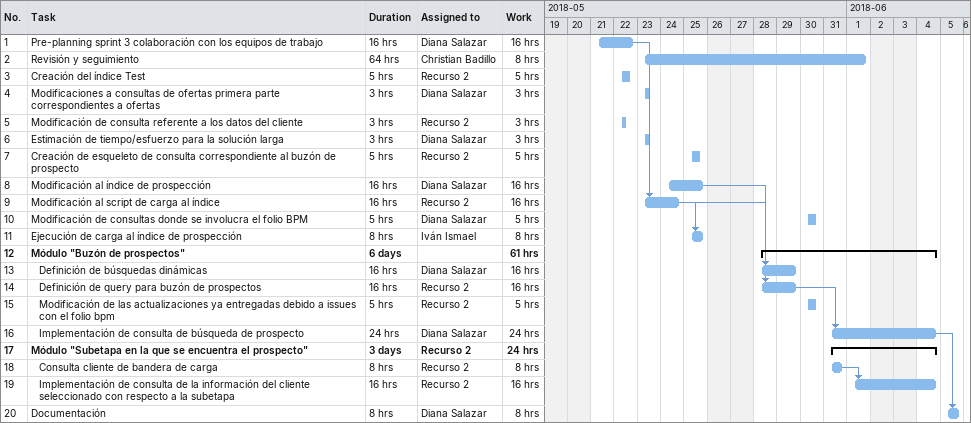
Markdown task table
| ID | Level | Task | Duration | Start | Finish | Predecessors | Resources | Work (h) |
|---|---|---|---|---|---|---|---|---|
| 1 | 1 | Pre-planning sprint 3 colaboración con los equipos de trabajo | 16h | 2018-05-21 | 2018-05-22 |  | Diana Salazar | 16 |
| 2 | 1 | Revisión y seguimiento | 64h | 2018-05-23 | 2018-06-01 |  | Christian Badillo | 8 |
| 3 | 1 | Creación del índice Test | 5h | 2018-05-22 | 2018-05-22 |  | Recurso 2 | 5 |
| 4 | 1 | Modificaciones a consultas de ofertas primera parte correspondientes a ofertas | 3h | 2018-05-23 | 2018-05-23 |  | Diana Salazar | 3 |
| 5 | 1 | Modificación de consulta referente a los datos del cliente | 3h | 2018-05-22 | 2018-05-22 |  | Recurso 2 | 3 |
| 6 | 1 | Estimación de tiempo/esfuerzo para la solución larga | 3h | 2018-05-23 | 2018-05-23 |  | Diana Salazar | 3 |
| 7 | 1 | Creación de esqueleto de consulta correspondiente al buzón de prospecto | 5h | 2018-05-25 | 2018-05-25 |  | Recurso 2 | 5 |
| 8 | 1 | Modificación al índice de prospección | 16h | 2018-05-24 | 2018-05-25 |  | Diana Salazar | 16 |
| 9 | 1 | Modificación al script de carga al índice | 16h | 2018-05-23 | 2018-05-24 | 1 | Recurso 2 | 16 |
| 10 | 1 | Modificación de consultas donde se involucra el folio BPM | 5h | 2018-05-30 | 2018-05-30 |  | Diana Salazar | 5 |
| 11 | 1 | Ejecución de carga al índice de prospección | 8h | 2018-05-25 | 2018-05-25 | 9 | Iván Ismael | 8 |
| 12 | 1 | **Módulo "Buzón de prospectos"** | 6d | 2018-05-28 | 2018-06-04 |  |  | 61 |
| 13 | 2 | Definición de búsquedas dinámicas | 16h | 2018-05-28 | 2018-05-29 | 8 | Diana Salazar | 16 |
| 14 | 2 | Definición de query para buzón de prospectos | 16h | 2018-05-28 | 2018-05-29 | 9 | Recurso 2 | 16 |
| 15 | 2 | Modificación de las actualizaciones ya entregadas debido a issues con el folio bpm | 5h | 2018-05-30 | 2018-05-30 |  | Recurso 2 | 5 |
| 16 | 2 | Implementación de consulta de búsqueda de prospecto | 24h | 2018-05-31 | 2018-06-04 | 14 | Diana Salazar | 24 |
| 17 | 1 | **Módulo "Subetapa en la que se encuentra el prospecto"** | 3d | 2018-05-31 | 2018-06-04 |  | Recurso 2 | 24 |
| 18 | 2 | Consulta cliente de bandera de carga | 8h | 2018-05-31 | 2018-05-31 |  | Recurso 2 | 8 |
| 19 | 2 | Implementación de consulta de la información del cliente seleccionado con respecto a la subetapa | 16h | 2018-06-01 | 2018-06-04 | 18 | Recurso 2 | 16 |
| 20 | 1 | Documentación | 8h | 2018-06-05 | 2018-06-05 | 16 | Diana Salazar | 8 |
